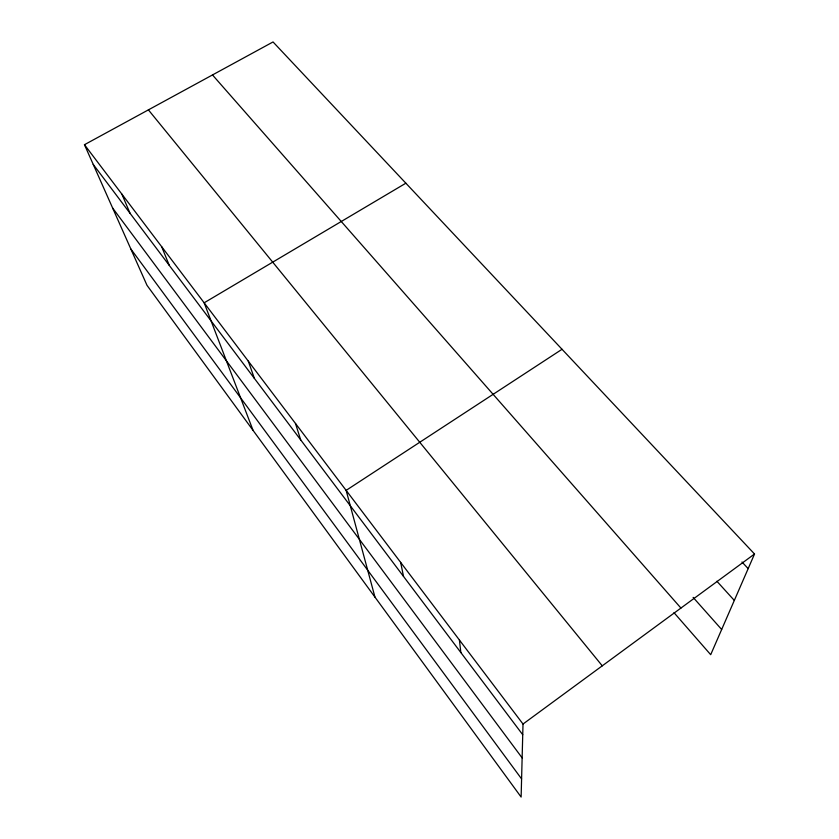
<?xml version="1.0" encoding="UTF-8"?>
<svg xmlns="http://www.w3.org/2000/svg" width="839" height="839" viewBox="0 0 839 839"><rect width="100%" height="100%" fill="white"/><g stroke="black" fill="none" stroke-linecap="round" stroke-linejoin="round"><path stroke-width="1.26" d="M84.466 144.707L523.012 724.036L521.124 797.05L147.003 285.323L84.466 144.707L273.042 41.95L754.534 554.002L710.696 654.693L674 612.669M523.012 724.036L754.534 554.002M562.036 349.286L346.14 490.375L374.97 597.137M405.866 183.196L204.15 302.816L253.084 430.428M742.001 562.004L748.168 568.632M716.905 581.259L734.324 600.43M693.129 597.399L721.666 629.491M212.487 74.944L680.932 608.065M148.398 109.867L602.266 665.83M93.223 164.402L522.739 734.733M112.636 208.051L522.141 757.89M130.842 248.994L521.596 778.917M121.833 194.061L130.076 213.326M161.644 246.656L169.289 265.397M248.26 361.085L254.406 378.431M295.475 423.454L300.698 439.909M400.633 562.361L403.528 576.445M459.415 640.021L460.852 652.564"/></g></svg>
